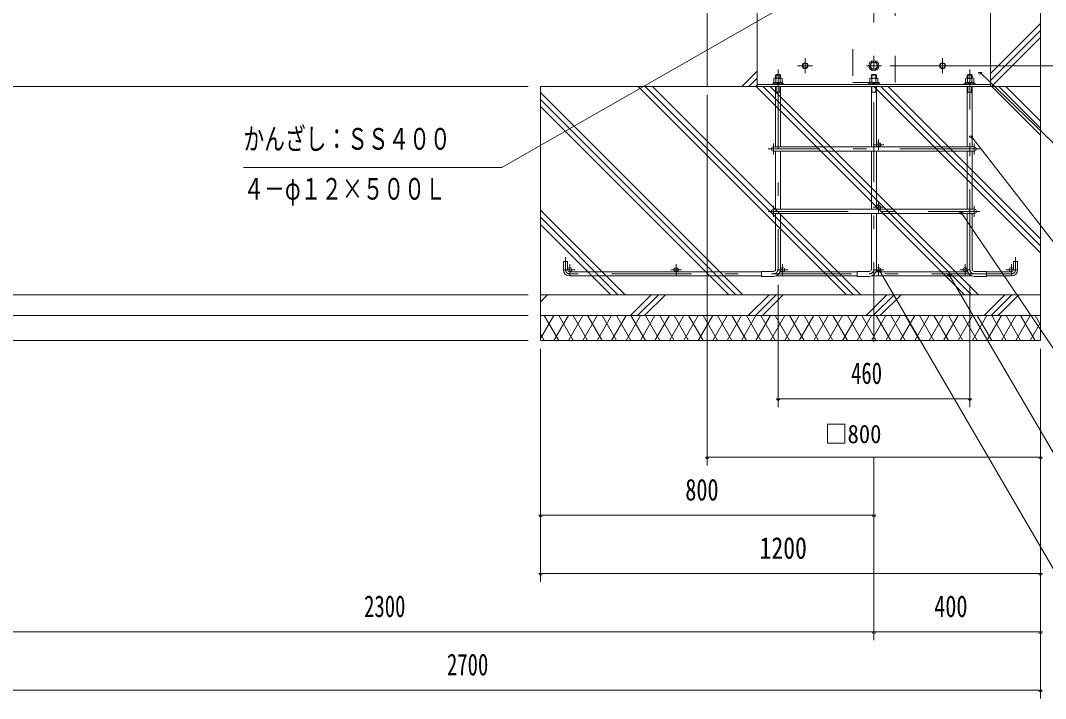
# Model space of a CAD drawing. Units: millimetres, scale not verified, with parts at other scales. Extents: x -25244 to 25244, y -10500 to 10500.
# Drawn here: x 15674 to 21824, y -3180 to 891 of the extents above; entities that cross this region are included whole.
import ezdxf
from ezdxf.enums import TextEntityAlignment as Align

# ---------------------------------------------------------------- set-up
doc = ezdxf.new("R2010")
doc.units = ezdxf.units.MM
doc.header["$LTSCALE"] = 40
doc.linetypes.add('USER2', pattern=[10, 4, -6])
doc.linetypes.add('USER3', pattern=[24, 12, -5, 2, -5])
for name, color, linetype, lineweight in [('0-6_2-02BOLD', 7, 'Continuous', 18), ('0-7_2-12HIDDEN', 3, 'USER2', 18), ('0-8_2-22CENTER', 3, 'USER3', 18), ('0-9_2-42THIN', 4, 'Continuous', 18), ('0-A_2-52DIM', 3, 'Continuous', 18), ('0-B_2-62HATCH', 2, 'Continuous', 18)]:
    doc.layers.add(name, color=color, linetype=linetype, lineweight=lineweight)
doc.styles.add('ＭＳ ゴシック', font='')
doc.styles.get('ＭＳ ゴシック').set_extended_font_data('MS Gothic')

msp = doc.modelspace()

# ---------------------------------------------------------------- linework, layer by layer
at = {"layer": '0-6_2-02BOLD'}
for p, q in [((20234.46, 562.67), (20204.46, 562.67)), ((20779.46, 544.43), (20779.46, 562.67)), ((20094.45, 506.18), (21494.45, 506.18)), ((20184.46, 511.93), (20184.46, 506.18)), ((20204.46, 494.93), (20204.46, 132.43)), ((20207.19, 542.17), (20207.19, 519.43)), ((20211.96, 511.93), (20219.46, 519.43)), ((20226.95, 519.43), (20219.46, 511.93)), ((20231.73, 519.43), (20231.73, 542.17)), ((20234.46, 132.43), (20234.46, 494.93)), ((20759.45, 511.93), (20759.45, 506.18)), ((20773.83, 544.43), (20815.08, 544.43)), ((20779.46, 494.93), (20779.46, 132.43)), ((20782.19, 519.43), (20782.19, 542.17)), ((20794.46, 519.43), (20786.96, 511.93)), ((20794.46, 511.93), (20801.95, 519.43)), ((20806.72, 519.43), (20806.72, 542.17)), ((20809.45, 132.43), (20809.45, 494.93)), ((20821.33, 519.43), (20821.33, 511.93)), ((21354.45, 494.93), (21354.45, 132.43)), ((21357.18, 519.43), (21357.18, 542.17)), ((21361.96, 519.43), (21369.45, 511.93)), ((21376.95, 511.93), (21369.45, 519.43)), ((21381.72, 542.17), (21381.72, 519.43)), ((21384.46, 132.43), (21384.46, 494.93)), ((20204.46, 461.18), (20234.46, 461.18)), ((20779.46, 461.18), (20809.45, 461.18)), ((21384.46, 461.18), (21354.45, 461.18)), ((20191.96, 132.43), (21396.95, 132.43)), ((20191.96, 107.43), (21396.95, 107.43)), ((20204.46, -242.57), (20204.46, 107.43)), ((20234.46, -242.57), (20234.46, 107.43)), ((20779.46, 107.43), (20779.46, -242.57)), ((20809.45, -242.57), (20809.45, 107.43)), ((21354.45, 107.43), (21354.45, -242.57)), ((21384.46, 107.43), (21384.46, -242.57)), ((21396.95, -242.57), (20191.96, -242.57)), ((21396.95, -267.57), (20191.96, -267.57)), ((20204.46, -267.57), (20204.46, -602.57)), ((20234.46, -602.57), (20234.46, -267.57)), ((20779.46, -267.57), (20779.46, -602.57)), ((20809.45, -602.57), (20809.45, -267.57)), ((21354.45, -267.57), (21354.45, -602.57)), ((21384.46, -602.57), (21384.46, -267.57)), ((18931.96, -605.07), (18931.96, -555.07)), ((18969.46, -617.57), (20119.46, -617.57)), ((20119.46, -642.57), (18969.46, -642.57)), ((20206.31, -642.57), (20694.45, -642.57)), ((20694.45, -617.57), (20231.72, -617.57)), ((20781.31, -642.57), (21382.6, -642.57)), ((21357.19, -617.57), (20806.72, -617.57)), ((21469.45, -617.57), (21619.46, -617.57)), ((21619.46, -642.57), (21469.45, -642.57)), ((21794.45, -755.07), (18794.46, -755.07)), ((18794.46, -880.07), (21794.45, -880.07))]:
    msp.add_line(p, q, dxfattribs=at)
for points in [[(20921.46, 1313.47), (21794.45, 1319.93), (21794.45, -1030.07), (18794.46, -1030.07), (18794.46, 494.93), (21794.45, 494.93)], [(19794.45, 494.93), (19794.45, 1119.93), (15044.45, 1119.93)], [(21494.45, 494.93), (21494.45, 1119.93), (20094.45, 1119.93), (20094.45, 494.93)], [(20234.46, 544.43), (20234.46, 562.67), (20229.46, 567.67), (20209.46, 567.67), (20204.46, 562.67), (20204.46, 544.43)], [(20809.45, 544.43), (20809.45, 562.67), (20804.46, 567.67), (20784.45, 567.67), (20779.46, 562.67), (20809.45, 562.67)], [(21354.45, 562.67), (21359.46, 567.67), (21379.45, 567.67), (21384.46, 562.67)], [(21354.45, 544.43), (21354.45, 562.67), (21384.46, 562.67), (21384.46, 544.43)], [(20184.46, 511.93), (20254.46, 511.93), (20254.46, 506.18)], [(20246.33, 511.93), (20246.33, 519.43), (20192.58, 519.43), (20192.58, 511.93)], [(20244, 519.43), (20244, 542.17), (20240.08, 544.43), (20198.83, 544.43), (20194.92, 542.17), (20194.92, 519.43)], [(20759.45, 511.93), (20829.46, 511.93), (20829.46, 506.18)], [(20821.33, 519.43), (20767.58, 519.43), (20767.58, 511.93)], [(20773.83, 544.43), (20769.92, 542.17), (20769.92, 519.43)], [(20815.08, 544.43), (20818.99, 542.17), (20818.99, 519.43)], [(21404.45, 506.18), (21404.45, 511.93), (21334.46, 511.93), (21334.46, 506.18)], [(21342.58, 511.93), (21342.58, 519.43), (21396.32, 519.43), (21396.32, 511.93)], [(21393.99, 519.43), (21393.99, 542.17), (21390.08, 544.43), (21348.83, 544.43), (21344.92, 542.17), (21344.92, 519.43)], [(18931.96, -555.07), (18956.96, -555.07), (18956.96, -605.07)], [(21631.96, -605.07), (21631.96, -555.07), (21656.95, -555.07), (21656.95, -605.07)], [(20191.96, -615.07), (20119.46, -615.07), (20119.46, -645.07), (20191.96, -645.07)], [(20766.96, -615.07), (20694.45, -615.07), (20694.45, -645.07), (20766.96, -645.07)], [(21396.95, -645.07), (21469.45, -645.07), (21469.45, -615.07), (21396.95, -615.07)]]:
    msp.add_lwpolyline(points, dxfattribs=at)
msp.add_lwpolyline([(20782.19, 641.18), (20769.92, 619.93), (20782.19, 598.68), (20806.72, 598.68), (20818.99, 619.93), (20806.72, 641.18)], close=True, dxfattribs=at)
for centre, radius in [((20381.95, 619.93), 17.5), ((20381.95, 619.93), 15), ((20794.46, 619.93), 30), ((20794.46, 619.93), 20.62), ((21206.96, 619.93), 17.5), ((21206.96, 619.93), 15), ((20821.95, 144.93), 12.5), ((20821.95, -230.07), 12.5), ((18969.46, -605.07), 12.5), ((19608.21, -605.07), 12.5), ((20246.96, -605.07), 12.5), ((20821.95, -605.07), 12.5), ((21341.95, -605.07), 12.5), ((21619.46, -605.07), 12.5)]:
    msp.add_circle(centre, radius, dxfattribs=at)
for centre, radius, start, end in [((20201.05, 534.97), 9.46, 49.57008, 90), ((20219.46, 509.98), 34.45, 69.13591, 110.86404), ((20237.86, 534.97), 9.46, 90, 130.42987), ((20776.05, 534.97), 9.46, 49.57008, 90), ((20794.46, 509.98), 34.45, 69.13591, 110.86404), ((20812.86, 534.97), 9.46, 90, 130.42987), ((21351.05, 534.97), 9.46, 49.5701, 90), ((21369.45, 509.98), 34.45, 69.13593, 110.86406), ((21387.86, 534.97), 9.46, 90, 130.42989), ((20191.96, 119.93), 12.5, 90, 270), ((21396.95, 119.93), 12.5, 270, 90), ((20191.96, -255.07), 12.5, 90, 270), ((21396.95, -255.07), 12.5, 270, 90), ((18969.46, -605.07), 37.5, 180, 270), ((20191.96, -602.57), 42.5, 270, 0), ((20191.96, -602.57), 12.5, 270, 0), ((20766.96, -602.57), 42.5, 270, 0), ((20766.96, -602.57), 12.5, 270, 0), ((21396.95, -602.57), 42.5, 180, 270), ((21396.95, -602.57), 12.5, 180, 270), ((21619.46, -605.07), 37.5, 270, 0)]:
    msp.add_arc(centre, radius, start, end, dxfattribs=at)
at = {"layer": '0-7_2-12HIDDEN'}
msp.add_lwpolyline([(20667.46, 1119.93), (20667.46, 519.93), (20921.46, 519.93), (20921.46, 1119.93)], dxfattribs=at)
at = {"layer": '0-8_2-22CENTER'}
for p, q in [((20794.46, 6159.93), (20794.46, -1155.07)), ((20336.95, 619.93), (20426.96, 619.93)), ((20381.95, 664.93), (20381.95, 574.93)), ((20839.46, 619.93), (20749.46, 619.93)), ((21251.96, 619.93), (21161.96, 619.93)), ((21206.96, 574.93), (21206.96, 664.93)), ((20219.46, 597.67), (20219.46, -602.57)), ((21369.45, -602.57), (21369.45, 597.67)), ((20191.96, 152.43), (20191.96, 87.43)), ((20854.46, 144.93), (20789.46, 144.93)), ((20821.95, 112.43), (20821.95, 177.43)), ((21396.95, 152.43), (21396.95, 87.43)), ((21429.45, 119.93), (20159.46, 119.93)), ((20191.96, -222.57), (20191.96, -287.57)), ((20789.46, -230.07), (20854.46, -230.07)), ((20821.95, -262.57), (20821.95, -197.57)), ((21396.95, -222.57), (21396.95, -287.57)), ((20159.46, -255.07), (21429.45, -255.07)), ((18944.46, -605.07), (18944.46, -530.07)), ((21644.45, -605.07), (21644.45, -530.07)), ((18936.96, -605.07), (19001.96, -605.07)), ((18969.46, -637.57), (18969.46, -572.57)), ((19575.71, -605.07), (19640.71, -605.07)), ((19608.21, -637.57), (19608.21, -572.57)), ((20214.45, -605.07), (20279.45, -605.07)), ((20246.96, -637.57), (20246.96, -572.57)), ((20854.46, -605.07), (20789.46, -605.07)), ((20821.95, -637.57), (20821.95, -572.57)), ((21309.46, -605.07), (21374.46, -605.07)), ((21341.95, -637.57), (21341.95, -572.57)), ((21651.95, -605.07), (21586.95, -605.07)), ((21619.46, -637.57), (21619.46, -572.57)), ((21619.46, -630.07), (18969.46, -630.07))]:
    msp.add_line(p, q, dxfattribs=at)
for centre, radius, start, end in [((18969.46, -605.07), 25, 180, 270), ((20191.96, -602.57), 27.5, 270, 0), ((20766.96, -602.57), 27.5, 270, 0), ((21396.95, -602.57), 27.5, 180, 270), ((21619.46, -605.07), 25, 270, 0)]:
    msp.add_arc(centre, radius, start, end, dxfattribs=at)
at = {"layer": '0-9_2-42THIN'}
for p, q in [((20208.21, 544.43), (20208.21, 566.41)), ((20230.71, 566.41), (20230.71, 544.43)), ((20783.21, 566.41), (20783.21, 544.43)), ((20805.7, 544.43), (20805.7, 566.41)), ((21358.2, 544.43), (21358.2, 566.41)), ((21380.71, 566.41), (21380.71, 544.43))]:
    msp.add_line(p, q, dxfattribs=at)
for points in [[(20204.46, 454.69), (20208.21, 461.18), (20208.21, 494.93)], [(20230.71, 494.93), (20230.71, 461.18), (20234.46, 454.69)], [(20779.46, 454.69), (20783.21, 461.18), (20783.21, 494.93)], [(20805.7, 494.93), (20805.7, 461.18), (20809.45, 454.69)], [(21354.45, 454.69), (21358.2, 461.18), (21358.2, 494.93)], [(21380.71, 494.93), (21380.71, 461.18), (21384.46, 454.69)]]:
    msp.add_lwpolyline(points, dxfattribs=at)
at = {"layer": '0-A_2-52DIM'}
for p, q in [((18562, 8.74), (20377.6, 1049.43)), ((20889.46, 619.93), (22569.45, 619.93)), ((21442.5, 578.62), (21422.5, 578.62)), ((18719.46, 494.93), (13569.45, 494.93)), ((19794.45, -1780.07), (19794.45, 444.93)), ((21387.83, 196.8), (21367.83, 196.8)), ((18562, 8.74), (17012, 8.74)), ((21328.57, -261.96), (21308.57, -261.96)), ((20837.62, -610.61), (20817.62, -610.61)), ((21256.49, -636.55), (21236.49, -636.55)), ((20219.46, -695.07), (20219.46, -1430.07)), ((21369.45, -1430.07), (21369.45, -695.07)), ((18719.46, -755.07), (13919.45, -755.07)), ((13919.45, -880.07), (18719.46, -880.07)), ((13219.45, -1030.07), (18719.46, -1030.07)), ((18794.46, -1080.07), (18794.46, -2480.07)), ((21794.45, -3180.07), (21794.45, -1080.07)), ((20229.46, -1380.07), (20209.46, -1380.07)), ((20219.46, -1380.07), (21369.45, -1380.07)), ((21379.45, -1380.07), (21359.45, -1380.07)), ((19804.45, -1730.07), (19784.45, -1730.07)), ((21794.45, -1730.07), (19794.45, -1730.07)), ((20794.46, -2830.07), (20794.46, -1730.07)), ((21804.45, -1730.07), (21784.45, -1730.07)), ((18804.46, -2080.07), (18784.46, -2080.07)), ((20794.46, -2080.07), (18794.46, -2080.07)), ((20804.45, -2080.07), (20784.45, -2080.07)), ((18804.46, -2430.07), (18784.46, -2430.07)), ((18794.46, -2430.07), (21794.45, -2430.07)), ((21804.45, -2430.07), (21784.45, -2430.07)), ((21794.45, -2780.07), (15044.45, -2780.07)), ((20804.45, -2780.07), (20784.45, -2780.07)), ((21804.45, -2780.07), (21784.45, -2780.07)), ((15044.45, -3130.07), (21794.45, -3130.07)), ((21804.45, -3130.07), (21784.45, -3130.07))]:
    msp.add_line(p, q, dxfattribs=at)
for points in [[(21432.5, 578.62), (22194.46, -155.07), (24194.46, -155.07)], [(23744.46, -855.07), (22194.46, -855.07), (21377.83, 196.8)], [(21318.57, -261.96), (22194.46, -1555.07), (23866.99, -1555.07)], [(20827.62, -610.61), (22194.46, -2955.07), (23744.46, -2955.07)], [(23744.46, -2255.07), (22194.46, -2255.07), (21246.49, -636.55)]]:
    msp.add_lwpolyline(points, dxfattribs=at)
for centre in [(21432.5, 578.62), (21377.83, 196.8), (21318.57, -261.96), (20827.62, -610.61), (21246.49, -636.55), (20219.46, -1380.07), (21369.45, -1380.07), (19794.45, -1730.07), (21794.45, -1730.07), (18794.46, -2080.07), (20794.45, -2080.07), (18794.46, -2430.07), (21794.45, -2430.07), (20794.45, -2780.07), (21794.45, -2780.07), (21794.45, -3130.07)]:
    msp.add_arc(centre, 10, 180, 0, dxfattribs=at)
at = {"layer": '0-B_2-62HATCH'}
for p, q in [((21494.45, 573.14), (21794.45, 873.14)), ((21794.45, 830.72), (21494.45, 530.72)), ((21501.1, 494.93), (21794.45, 788.29)), ((20094.45, 587.36), (20002.03, 494.93)), ((20630.71, -755.07), (19380.71, 494.93)), ((19423.13, 494.93), (20673.13, -755.07)), ((20715.56, -755.07), (19465.56, 494.93)), ((20044.45, 494.93), (20094.45, 544.93)), ((20094.45, 502.5), (20086.88, 494.93)), ((20087.81, 494.93), (21337.81, -755.07)), ((21380.24, -755.07), (20130.24, 494.93)), ((20172.67, 494.93), (21422.67, -755.07)), ((21794.45, -504.6), (20794.92, 494.93)), ((20837.35, 494.93), (21794.45, -462.18)), ((21794.45, -419.75), (20879.77, 494.93)), ((21502.03, 494.93), (21794.45, 202.5)), ((21794.45, 244.93), (21544.45, 494.93)), ((21586.88, 494.93), (21794.45, 287.36)), ((18794.46, 458.93), (20008.46, -755.07)), ((19966.03, -755.07), (18794.46, 416.5)), ((18794.46, 374.07), (19923.6, -755.07)), ((19301.35, -755.07), (18794.46, -248.18)), ((18794.46, -290.61), (19258.92, -755.07)), ((19216.5, -755.07), (18794.46, -333.03)), ((18794.46, -797.49), (18836.88, -755.07)), ((19334.14, -880.07), (19459.13, -755.07)), ((19501.56, -755.07), (19376.56, -880.07)), ((19418.99, -880.07), (19543.99, -755.07)), ((20166.24, -755.07), (20041.24, -880.07)), ((20083.67, -880.07), (20208.67, -755.07)), ((20126.1, -880.07), (20251.09, -755.07)), ((20873.35, -755.07), (20748.35, -880.07)), ((20790.78, -880.07), (20915.78, -755.07)), ((20833.2, -880.07), (20958.2, -755.07)), ((21455.46, -880.07), (21580.46, -755.07)), ((21622.88, -755.07), (21497.88, -880.07)), ((21540.31, -880.07), (21665.31, -755.07)), ((18874.77, -880.07), (18794.46, -1019.17)), ((18903.63, -1030.07), (18817.03, -880.07)), ((18874.77, -1030.07), (18961.37, -880.07)), ((18990.24, -1030.07), (18903.63, -880.07)), ((19047.97, -880.07), (18961.37, -1030.07)), ((18990.24, -880.07), (19076.84, -1030.07)), ((19047.97, -1030.07), (19134.57, -880.07)), ((19163.44, -1030.07), (19076.83, -880.07)), ((19221.18, -880.07), (19134.57, -1030.07)), ((19163.44, -880.07), (19250.04, -1030.07)), ((19221.18, -1030.07), (19307.78, -880.07)), ((19336.64, -1030.07), (19250.04, -880.07)), ((19394.38, -880.07), (19307.78, -1030.07)), ((19423.25, -1030.07), (19336.64, -880.07)), ((19480.99, -880.07), (19394.38, -1030.07)), ((19509.85, -1030.07), (19423.25, -880.07)), ((19567.58, -880.07), (19480.98, -1030.07)), ((19596.46, -1030.07), (19509.85, -880.07)), ((19654.19, -880.07), (19567.58, -1030.07)), ((19596.46, -880.07), (19683.05, -1030.07)), ((19654.19, -1030.07), (19740.79, -880.07)), ((19769.66, -1030.07), (19683.05, -880.07)), ((19827.39, -880.07), (19740.79, -1030.07)), ((19769.66, -880.07), (19856.26, -1030.07)), ((19827.39, -1030.07), (19914, -880.07)), ((19942.86, -1030.07), (19856.26, -880.07)), ((20000.6, -880.07), (19913.99, -1030.07)), ((19942.86, -880.07), (20029.47, -1030.07)), ((20000.6, -1030.07), (20087.2, -880.07)), ((20029.46, -880.07), (20116.07, -1030.07)), ((20087.2, -1030.07), (20173.8, -880.07)), ((20202.67, -1030.07), (20116.07, -880.07)), ((20260.41, -880.07), (20173.8, -1030.07)), ((20202.67, -880.07), (20289.27, -1030.07)), ((20260.41, -1030.07), (20347.01, -880.07)), ((20375.88, -1030.07), (20289.27, -880.07)), ((20433.61, -880.07), (20347.01, -1030.07)), ((20375.88, -880.07), (20462.48, -1030.07)), ((20433.61, -1030.07), (20520.21, -880.07)), ((20549.08, -1030.07), (20462.48, -880.07)), ((20606.82, -880.07), (20520.21, -1030.07)), ((20549.08, -880.07), (20635.68, -1030.07)), ((20606.82, -1030.07), (20693.42, -880.07)), ((20722.29, -1030.07), (20635.68, -880.07)), ((20780.02, -880.07), (20693.42, -1030.07)), ((20722.29, -880.07), (20808.89, -1030.07)), ((20780.02, -1030.07), (20866.62, -880.07)), ((20895.49, -1030.07), (20808.89, -880.07)), ((20953.23, -880.07), (20866.62, -1030.07)), ((20895.49, -880.07), (20982.09, -1030.07)), ((20953.23, -1030.07), (21039.83, -880.07)), ((21068.7, -1030.07), (20982.09, -880.07)), ((21126.43, -880.07), (21039.83, -1030.07)), ((21068.7, -880.07), (21155.3, -1030.07)), ((21126.43, -1030.07), (21213.03, -880.07)), ((21241.9, -1030.07), (21155.3, -880.07)), ((21299.64, -880.07), (21213.03, -1030.07)), ((21241.9, -880.07), (21328.5, -1030.07)), ((21299.63, -1030.07), (21386.24, -880.07)), ((21415.11, -1030.07), (21328.5, -880.07)), ((21472.84, -880.07), (21386.24, -1030.07)), ((21415.11, -880.07), (21501.71, -1030.07)), ((21472.84, -1030.07), (21559.44, -880.07)), ((21501.71, -880.07), (21588.31, -1030.07)), ((21559.44, -1030.07), (21646.05, -880.07)), ((21674.91, -1030.07), (21588.31, -880.07)), ((21732.65, -880.07), (21646.05, -1030.07)), ((21674.92, -880.07), (21761.52, -1030.07)), ((21794.45, -937.12), (21761.52, -880.07)), ((21732.65, -1030.07), (21794.45, -923.02)), ((18794.46, -990.97), (18817.03, -1030.07))]:
    msp.add_line(p, q, dxfattribs=at)

# ---------------------------------------------------------------- texts
at = {"layer": '0-A_2-52DIM', "color": 7, "style": 'ＭＳ ゴシック'}
for s, height, width, p in [('かんざし：ＳＳ４００', 130.2, 0.7, (17012, 76.51)), ('４－φ１２×５００Ｌ', 130.2, 0.7, (17012, -223.49)), ('460', 130.2, 0.7, (20657.63, -1330.07)), ('□800', 110.7, 0.9, (20500.71, -1680.07)), ('800', 130.2, 0.75, (19663.05, -2030.07)), ('1200', 130.2, 0.8, (20109.07, -2380.07)), ('2300', 130.2, 0.7, (17735.52, -2730.07)), ('400', 130.2, 0.75, (21156.83, -2730.07)), ('2700', 130.2, 0.7, (18232.85, -3080.07))]:
    msp.add_text(s, height=height, dxfattribs=dict(at, width=width)).set_placement(p, align=Align.BOTTOM_LEFT)

doc.saveas('drawing.dxf')
